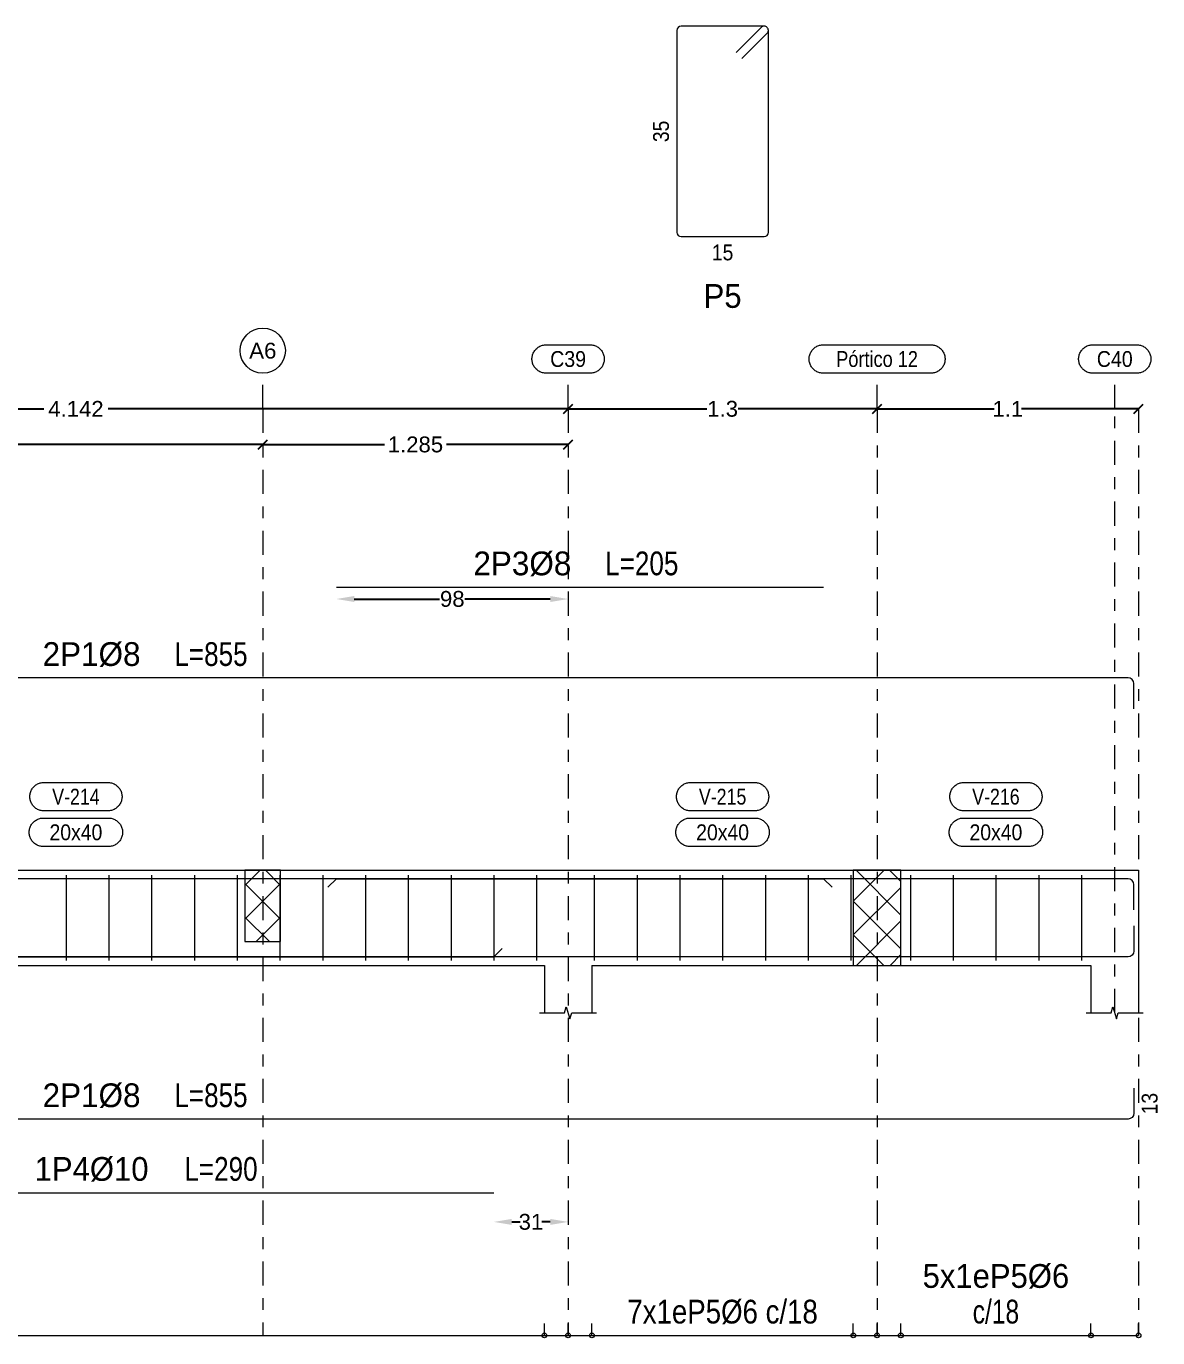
# Model space of a CAD drawing. Header units: millimetres. Extents: x 0 to 190, y -70 to 53.
# Drawn here: x 76.03 to 85.55, y -50.26 to -39.22 of the extents above; entities that cross this region are included whole.
import ezdxf
from ezdxf.enums import TextEntityAlignment as Align

# ---------------------------------------------------------------- set-up
doc = ezdxf.new("R2010")
doc.units = ezdxf.units.MM
doc.linetypes.add('CYPE_RAYAPUNTO', pattern=[0.4125, 0.2025, -0.105, 0, -0.105])
for name, color, linetype, lineweight in [('ALZ_ARM_LONG_ARM_TEXTOS', 3, 'Continuous', 9), ('ALZ_ARM_LONG_TXT_LONG', 3, 'Continuous', 9), ('ALZ_ARM_TRANS_TXT_EST', 3, 'Continuous', 9), ('ALZ_CONT_NUDOS', 122, 'Continuous', 9), ('ALZ_CONT_VIG_HORMIGON', 2, 'Continuous', 9), ('ALZ_COT_COT_ANCLAJES', 3, 'Continuous', 0), ('ALZ_COT_COT_ARM', 3, 'Continuous', 0), ('ALZ_COT_COT_EST', 3, 'Continuous', 0), ('ALZ_COT_COT_LIN_APOYOS', 2, 'CYPE_RAYAPUNTO', 0), ('ALZ_COT_LONGITUD_PROYECTADA', 122, 'Continuous', 0), ('ALZ_REF_COT_LIN_AUX_COTA', 2, 'CYPE_RAYAPUNTO', 9), ('ALZ_REF_REF_NOMBRE', 3, 'Continuous', 9), ('ALZ_REF_REF_REFERENCIA', 3, 'Continuous', 9), ('ALZ_REF_TEXTO_REF_NOMBRE', 3, 'Continuous', 9), ('ALZ_REF_TEXTO_REF_REFERENCIA', 3, 'Continuous', 9), ('ARM_LONGITUDINAL_Ø10', 103, 'Continuous', 9), ('ARM_LONGITUDINAL_Ø8', 32, 'Continuous', 9), ('ARM_TRANSVERSAL_Ø6', 151, 'Continuous', 9), ('SEC_COTAS_TEXTOS_DESPIECE_ESTRIBADO', 122, 'Continuous', 0), ('SEC_REF_TXT_POSICIONES_ARM_ESTRIBOS', 1, 'Continuous', 9)]:
    doc.layers.add(name, color=color, linetype=linetype, lineweight=lineweight)
doc.styles.add('CYPETXT_0.2_romans', font='arial.ttf', dxfattribs={"height": 0.133333})
doc.styles.add('CYPETXT_romans', font='arial.ttf', dxfattribs={"height": 0.2})
doc.dimstyles.new('cype_arrow', dxfattribs={"dimtxt": 0.18, "dimasz": 0.15, "dimexe": 0.05, "dimexo": 0.05, "dimgap": 0, "dimtad": 0, "dimdec": 4, "dimzin": 0, "dimdsep": 46, "dimtxsty": 'CYPETXT_0.2_romans', "dimcen": 0.09, "dimadec": 0, "dimazin": 0, "dimtfac": 1, "dimtdec": 4, "dimtofl": 0, "dimtmove": 2, "dimatfit": 3, "dimfxl": 1, "dimtolj": 1, "dimtzin": 0, "dimarcsym": 0})
doc.dimstyles.new('cype_oblique', dxfattribs={"dimtxt": 0.18, "dimasz": 0.18, "dimexe": 0.05, "dimexo": 0.05, "dimgap": 0, "dimtad": 0, "dimdec": 4, "dimzin": 0, "dimdsep": 46, "dimtxsty": 'CYPETXT_0.2_romans', "dimblk": 'OBLIQUE', "dimtsz": 0.04, "dimcen": 0.09, "dimadec": 0, "dimazin": 0, "dimtfac": 1, "dimtdec": 4, "dimtofl": 0, "dimtmove": 2, "dimatfit": 3, "dimfxl": 1, "dimtolj": 1, "dimtzin": 0, "dimarcsym": 0})

# ---------------------------------------------------------------- blocks, each defined once
blk = doc.blocks.new('*D285')
at = {"layer": 'ALZ_COT_LONGITUD_PROYECTADA', "color": 0, "lineweight": -2, "transparency": 16777216}
for p, q in [((72.264, -42.78), (72.344, -42.7)), ((77.979, -42.78), (78.059, -42.7)), ((72.304, -42.74), (74.889, -42.74)), ((78.019, -42.74), (75.434, -42.74))]:
    blk.add_line(p, q, dxfattribs=at)
at = {"layer": 'Defpoints', "color": 0, "transparency": 16777216}
for p in [(72.304, -42.74), (72.304, -42.74), (78.019, -42.74)]:
    blk.add_point(p, dxfattribs=at)
at = {"layer": 'ALZ_COT_LONGITUD_PROYECTADA', "color": 0, "transparency": 16777216, "insert": (75.161, -42.74), "char_height": 0.1333, "attachment_point": 5, "style": 'CYPETXT_0.2_romans'}
blk.add_mtext('\\A1;2.857', dxfattribs=at)
blk = doc.blocks.new('_OBLIQUE')
at = {"color": 0, "linetype": 'ByBlock', "lineweight": -2}
blk.add_line((-0.5, -0.5), (0.5, 0.5), dxfattribs=at)
blk = doc.blocks.new('*D286')
at = {"layer": 'ALZ_COT_LONGITUD_PROYECTADA', "color": 0, "lineweight": -2, "transparency": 16777216}
for p, q in [((77.979, -42.78), (78.059, -42.7)), ((80.548, -42.78), (80.628, -42.7)), ((78.019, -42.74), (79.042, -42.74)), ((80.588, -42.74), (79.564, -42.74))]:
    blk.add_line(p, q, dxfattribs=at)
at = {"layer": 'Defpoints', "color": 0, "transparency": 16777216}
for p in [(78.019, -42.74), (78.019, -42.74), (80.588, -42.74)]:
    blk.add_point(p, dxfattribs=at)
at = {"layer": 'ALZ_COT_LONGITUD_PROYECTADA', "color": 0, "transparency": 16777216, "insert": (79.303, -42.74), "char_height": 0.1333, "attachment_point": 5, "style": 'CYPETXT_0.2_romans'}
blk.add_mtext('\\A1;1.285', dxfattribs=at)
blk = doc.blocks.new('*D288')
at = {"layer": 'ALZ_COT_LONGITUD_PROYECTADA', "color": 0, "lineweight": -2, "transparency": 16777216}
for p, q in [((72.264, -42.48), (72.344, -42.4)), ((72.304, -42.44), (76.175, -42.44)), ((80.588, -42.44), (76.717, -42.44)), ((80.548, -42.48), (80.628, -42.4))]:
    blk.add_line(p, q, dxfattribs=at)
at = {"layer": 'Defpoints', "color": 0, "transparency": 16777216}
for p in [(72.304, -42.44), (72.304, -42.44), (80.588, -42.44)]:
    blk.add_point(p, dxfattribs=at)
at = {"layer": 'ALZ_COT_LONGITUD_PROYECTADA', "color": 0, "transparency": 16777216, "insert": (76.446, -42.44), "char_height": 0.1333, "attachment_point": 5, "style": 'CYPETXT_0.2_romans'}
blk.add_mtext('\\A1;4.142', dxfattribs=at)
blk = doc.blocks.new('*D289')
at = {"layer": 'ALZ_COT_LONGITUD_PROYECTADA', "color": 0, "lineweight": -2, "transparency": 16777216}
for p, q in [((80.548, -42.48), (80.628, -42.4)), ((80.588, -42.44), (81.755, -42.44)), ((83.188, -42.44), (82.02, -42.44)), ((83.148, -42.48), (83.228, -42.4))]:
    blk.add_line(p, q, dxfattribs=at)
at = {"layer": 'Defpoints', "color": 0, "transparency": 16777216}
for p in [(80.588, -42.44), (80.588, -42.44), (83.188, -42.44)]:
    blk.add_point(p, dxfattribs=at)
at = {"layer": 'ALZ_COT_LONGITUD_PROYECTADA', "color": 0, "transparency": 16777216, "insert": (81.888, -42.44), "char_height": 0.1333, "attachment_point": 5, "style": 'CYPETXT_0.2_romans'}
blk.add_mtext('\\A1;1.3', dxfattribs=at)
blk = doc.blocks.new('*D290')
at = {"layer": 'ALZ_COT_LONGITUD_PROYECTADA', "color": 0, "lineweight": -2, "transparency": 16777216}
for p, q in [((83.148, -42.48), (83.228, -42.4)), ((83.188, -42.44), (84.174, -42.44)), ((85.388, -42.44), (84.402, -42.44)), ((85.348, -42.48), (85.428, -42.4))]:
    blk.add_line(p, q, dxfattribs=at)
at = {"layer": 'Defpoints', "color": 0, "transparency": 16777216}
for p in [(83.188, -42.44), (83.188, -42.44), (85.388, -42.44)]:
    blk.add_point(p, dxfattribs=at)
at = {"layer": 'ALZ_COT_LONGITUD_PROYECTADA', "color": 0, "transparency": 16777216, "insert": (84.288, -42.44), "char_height": 0.1333, "attachment_point": 5, "style": 'CYPETXT_0.2_romans'}
blk.add_mtext('\\A1;1.1', dxfattribs=at)
blk = doc.blocks.new('*D292')
at = {"layer": 'ALZ_COT_COT_ARM', "color": 0, "lineweight": -2, "transparency": 16777216}
for p, q in [((78.788, -44.04), (79.506, -44.04)), ((80.438, -44.04), (79.719, -44.04))]:
    blk.add_line(p, q, dxfattribs=at)
at = {"layer": 'ALZ_COT_COT_ARM', "color": 0, "transparency": 16777216}
for points in [[(78.788, -44.015), (78.788, -44.065), (78.638, -44.04)], [(80.438, -44.015), (80.438, -44.065), (80.588, -44.04)]]:
    blk.add_solid(points, dxfattribs=at)
at = {"layer": 'Defpoints', "color": 0, "transparency": 16777216}
for p in [(78.638, -44.04), (80.588, -44.04), (80.588, -44.04)]:
    blk.add_point(p, dxfattribs=at)
at = {"layer": 'ALZ_COT_COT_ARM', "color": 0, "transparency": 16777216, "insert": (79.613, -44.04), "char_height": 0.1333, "attachment_point": 5, "style": 'CYPETXT_0.2_romans'}
blk.add_mtext('\\A1;98', dxfattribs=at)
blk = doc.blocks.new('*D293')
at = {"layer": 'ALZ_COT_COT_ARM', "color": 0, "lineweight": -2, "transparency": 16777216}
for p, q in [((80.113, -49.282), (80.185, -49.282)), ((80.438, -49.282), (80.366, -49.282))]:
    blk.add_line(p, q, dxfattribs=at)
at = {"layer": 'ALZ_COT_COT_ARM', "color": 0, "transparency": 16777216}
for points in [[(80.113, -49.257), (80.113, -49.307), (79.963, -49.282)], [(80.438, -49.257), (80.438, -49.307), (80.588, -49.282)]]:
    blk.add_solid(points, dxfattribs=at)
at = {"layer": 'Defpoints', "color": 0, "transparency": 16777216}
for p in [(79.963, -49.282), (80.588, -49.282), (80.588, -49.282)]:
    blk.add_point(p, dxfattribs=at)
at = {"layer": 'ALZ_COT_COT_ARM', "color": 0, "transparency": 16777216, "insert": (80.275, -49.282), "char_height": 0.1333, "attachment_point": 5, "style": 'CYPETXT_0.2_romans'}
blk.add_mtext('\\A1;31', dxfattribs=at)

msp = doc.modelspace()

# ---------------------------------------------------------------- linework, layer by layer
at = {"layer": 'ALZ_CONT_NUDOS', "lineweight": 0}
for p, q in [((77.86862, -46.4507), (77.99608, -46.32324)), ((78.16862, -46.4507), (78.04116, -46.32324)), ((82.98775, -46.58354), (83.24806, -46.32324)), ((83.38775, -46.7007), (83.01029, -46.32324)), ((83.38775, -46.41786), (83.29314, -46.32324)), ((77.86862, -46.73354), (78.16862, -46.43354)), ((78.16862, -46.73354), (77.86862, -46.43354)), ((82.98775, -46.86638), (83.38775, -46.46638)), ((83.38775, -46.98354), (82.98775, -46.58354)), ((78.07547, -46.92324), (77.86862, -46.71638)), ((77.96177, -46.92324), (78.16862, -46.71638)), ((83.01374, -47.12324), (83.38775, -46.74923)), ((83.24461, -47.12324), (82.98775, -46.86638)), ((83.29659, -47.12324), (83.38775, -47.03207))]:
    msp.add_line(p, q, dxfattribs=at)
at = {"layer": 'ALZ_CONT_NUDOS'}
for p, q in [((82.98775, -46.32324), (82.98775, -46.32324)), ((83.38775, -46.32324), (83.38775, -46.32324)), ((80.38775, -47.12324), (80.38775, -47.52324)), ((80.78775, -47.12324), (80.78775, -47.52324)), ((82.98775, -47.12324), (82.98775, -47.12324)), ((83.38775, -47.12324), (83.38775, -47.12324)), ((84.98775, -47.12324), (84.98775, -47.52324)), ((85.38775, -47.12324), (85.38775, -47.52324))]:
    msp.add_line(p, q, dxfattribs=at)
at = {"layer": 'ALZ_CONT_NUDOS', "lineweight": 0}
for points in [[(77.86862, -46.32324), (77.86862, -46.92324), (78.16862, -46.92324), (78.16862, -46.32324), (77.86862, -46.32324)], [(82.98775, -46.32324), (82.98775, -47.12324), (83.38775, -47.12324), (83.38775, -46.32324), (82.98775, -46.32324)]]:
    msp.add_lwpolyline(points, close=True, dxfattribs=at)
at = {"layer": 'ALZ_CONT_NUDOS'}
for points in [[(80.38775, -46.32324), (80.78775, -46.32324)], [(82.98775, -46.32324), (83.38775, -46.32324)], [(84.98775, -46.32324), (85.38775, -46.32324), (85.38775, -47.12324)], [(82.98775, -47.12324), (83.38775, -47.12324)], [(80.34775, -47.52324), (80.55775, -47.52324), (80.57275, -47.47324), (80.60275, -47.57324), (80.61775, -47.52324), (80.82775, -47.52324)], [(84.94775, -47.52324), (85.15775, -47.52324), (85.17275, -47.47324), (85.20275, -47.57324), (85.21775, -47.52324), (85.42775, -47.52324)]]:
    msp.add_lwpolyline(points, dxfattribs=at)
at = {"layer": 'ALZ_CONT_VIG_HORMIGON'}
for p, q in [((72.50408, -46.32324), (78.01862, -46.32324)), ((78.01862, -46.32324), (80.38775, -46.32324)), ((80.78775, -46.32324), (82.98775, -46.32324)), ((83.38775, -46.32324), (84.98775, -46.32324)), ((72.50408, -47.12324), (78.01862, -47.12324)), ((78.01862, -47.12324), (80.38775, -47.12324)), ((80.78775, -47.12324), (82.98775, -47.12324)), ((83.38775, -47.12324), (84.98775, -47.12324))]:
    msp.add_line(p, q, dxfattribs=at)
at = {"layer": 'ALZ_COT_COT_EST'}
for p, q in [((80.38775, -50.23694), (80.38775, -50.13694)), ((80.58775, -50.23694), (80.58775, -50.13694)), ((80.78775, -50.23694), (80.78775, -50.13694)), ((82.98775, -50.23694), (82.98775, -50.13694)), ((83.18775, -50.23694), (83.18775, -50.13694)), ((83.38775, -50.23694), (83.38775, -50.13694)), ((84.98775, -50.23694), (84.98775, -50.13694))]:
    msp.add_line(p, q, dxfattribs=at)
for points in [[(68.73761, -50.23694), (80.38775, -50.23694), (80.38775, -50.13694)], [(80.38775, -50.23694), (80.58775, -50.23694), (80.58775, -50.13694)], [(80.58775, -50.23694), (80.78775, -50.23694), (80.78775, -50.13694)], [(80.78775, -50.23694), (82.98775, -50.23694), (82.98775, -50.13694)], [(82.98775, -50.23694), (83.18775, -50.23694), (83.18775, -50.13694)], [(83.18775, -50.23694), (83.38775, -50.23694), (83.38775, -50.13694)], [(83.38775, -50.23694), (84.98775, -50.23694), (84.98775, -50.13694)], [(84.98775, -50.23694), (85.38775, -50.23694), (85.38775, -50.13694)]]:
    msp.add_lwpolyline(points, dxfattribs=at)
for centre in [(80.38775, -50.23694), (80.38775, -50.23694), (80.58775, -50.23694), (80.58775, -50.23694), (80.78775, -50.23694), (80.78775, -50.23694), (82.98775, -50.23694), (82.98775, -50.23694), (83.18775, -50.23694), (83.18775, -50.23694), (83.38775, -50.23694), (83.38775, -50.23694), (84.98775, -50.23694), (84.98775, -50.23694), (85.38775, -50.23694)]:
    msp.add_circle(centre, 0.02, dxfattribs=at)
at = {"layer": 'ALZ_COT_COT_LIN_APOYOS'}
for p, q in [((78.01862, -42.44028), (78.01862, -50.23694)), ((80.58775, -42.44028), (80.58775, -50.23694)), ((80.58775, -42.44028), (80.58775, -50.23694)), ((83.18775, -42.44028), (83.18775, -50.23694)), ((85.38775, -42.44028), (85.38775, -50.23694))]:
    msp.add_line(p, q, dxfattribs=at)
at = {"layer": 'ALZ_REF_COT_LIN_AUX_COTA'}
for p, q in [((78.01862, -42.44028), (78.01862, -42.14028)), ((80.58775, -42.44028), (80.58775, -42.14028)), ((83.18775, -42.44028), (83.18775, -42.14028)), ((85.18775, -42.44028), (85.18775, -42.14028)), ((85.18775, -47.52324), (85.18775, -42.44028))]:
    msp.add_line(p, q, dxfattribs=at)
at = {"layer": 'ALZ_REF_REF_NOMBRE'}
for points in [[(76.71392, -45.58324), (76.72193, -45.58351), (76.72991, -45.58431), (76.73782, -45.58564), (76.74562, -45.5875), (76.75328, -45.58988), (76.76076, -45.59276), (76.76804, -45.59614), (76.77507, -45.59999), (76.78183, -45.6043), (76.78829, -45.60906), (76.79441, -45.61424), (76.80017, -45.61981), (76.80555, -45.62576), (76.81052, -45.63206), (76.81506, -45.63867), (76.81915, -45.64557), (76.82277, -45.65273), (76.8259, -45.66011), (76.82853, -45.66768), (76.83065, -45.67542), (76.83224, -45.68328), (76.83331, -45.69123), (76.83385, -45.69923), (76.83385, -45.70725), (76.83331, -45.71525), (76.83224, -45.7232), (76.83065, -45.73106), (76.82853, -45.73879), (76.8259, -45.74637), (76.82277, -45.75375), (76.81915, -45.76091), (76.81506, -45.76781), (76.81052, -45.77442), (76.80555, -45.78071), (76.80017, -45.78666), (76.79441, -45.79224), (76.78829, -45.79741), (76.78183, -45.80217), (76.77507, -45.80649), (76.76804, -45.81034), (76.76076, -45.81372), (76.75328, -45.8166), (76.74562, -45.81897), (76.73782, -45.82083), (76.72991, -45.82217), (76.72193, -45.82297), (76.71392, -45.82324), (76.17792, -45.82324), (76.1699, -45.82297), (76.16192, -45.82217), (76.15401, -45.82083), (76.14621, -45.81897), (76.13855, -45.8166), (76.13107, -45.81372), (76.12379, -45.81034), (76.11676, -45.80649), (76.11, -45.80217), (76.10355, -45.79741), (76.09742, -45.79224), (76.09166, -45.78666), (76.08628, -45.78071), (76.08131, -45.77442), (76.07677, -45.76781), (76.07268, -45.76091), (76.06906, -45.75375), (76.06593, -45.74637), (76.0633, -45.73879), (76.06118, -45.73106), (76.05959, -45.7232), (76.05852, -45.71525), (76.05798, -45.70725), (76.05798, -45.69923), (76.05852, -45.69123), (76.05959, -45.68328), (76.06118, -45.67542), (76.0633, -45.66768), (76.06593, -45.66011), (76.06906, -45.65273), (76.07268, -45.64557), (76.07677, -45.63867), (76.08131, -45.63206), (76.08628, -45.62576), (76.09166, -45.61981), (76.09742, -45.61424), (76.10355, -45.60906), (76.11, -45.6043), (76.11676, -45.59999), (76.12379, -45.59614), (76.13107, -45.59276), (76.13855, -45.58988), (76.14621, -45.5875), (76.15401, -45.58564), (76.16192, -45.58431), (76.1699, -45.58351), (76.17792, -45.58324), (76.71392, -45.58324)], [(82.15575, -45.58324), (82.16377, -45.58351), (82.17175, -45.58431), (82.17966, -45.58564), (82.18746, -45.5875), (82.19512, -45.58988), (82.2026, -45.59276), (82.20987, -45.59614), (82.21691, -45.59999), (82.22367, -45.6043), (82.23012, -45.60906), (82.23625, -45.61424), (82.24201, -45.61981), (82.24739, -45.62576), (82.25236, -45.63206), (82.2569, -45.63867), (82.26099, -45.64557), (82.2646, -45.65273), (82.26774, -45.66011), (82.27037, -45.66768), (82.27248, -45.67542), (82.27408, -45.68328), (82.27515, -45.69123), (82.27569, -45.69923), (82.27569, -45.70725), (82.27515, -45.71525), (82.27408, -45.7232), (82.27248, -45.73106), (82.27037, -45.73879), (82.26774, -45.74637), (82.2646, -45.75375), (82.26099, -45.76091), (82.2569, -45.76781), (82.25236, -45.77442), (82.24739, -45.78071), (82.24201, -45.78666), (82.23625, -45.79224), (82.23012, -45.79741), (82.22367, -45.80217), (82.21691, -45.80649), (82.20987, -45.81034), (82.2026, -45.81372), (82.19512, -45.8166), (82.18746, -45.81897), (82.17966, -45.82083), (82.17175, -45.82217), (82.16377, -45.82297), (82.15575, -45.82324), (81.61975, -45.82324), (81.61174, -45.82297), (81.60376, -45.82217), (81.59585, -45.82083), (81.58805, -45.81897), (81.58039, -45.8166), (81.57291, -45.81372), (81.56563, -45.81034), (81.5586, -45.80649), (81.55184, -45.80217), (81.54538, -45.79741), (81.53926, -45.79224), (81.53349, -45.78666), (81.52812, -45.78071), (81.52315, -45.77442), (81.51861, -45.76781), (81.51452, -45.76091), (81.5109, -45.75375), (81.50777, -45.74637), (81.50514, -45.73879), (81.50302, -45.73106), (81.50143, -45.7232), (81.50036, -45.71525), (81.49982, -45.70725), (81.49982, -45.69923), (81.50036, -45.69123), (81.50143, -45.68328), (81.50302, -45.67542), (81.50514, -45.66768), (81.50777, -45.66011), (81.5109, -45.65273), (81.51452, -45.64557), (81.51861, -45.63867), (81.52315, -45.63206), (81.52812, -45.62576), (81.53349, -45.61981), (81.53926, -45.61424), (81.54538, -45.60906), (81.55184, -45.6043), (81.5586, -45.59999), (81.56563, -45.59614), (81.57291, -45.59276), (81.58039, -45.58988), (81.58805, -45.5875), (81.59585, -45.58564), (81.60376, -45.58431), (81.61174, -45.58351), (81.61975, -45.58324), (82.15575, -45.58324)], [(84.45575, -45.58324), (84.46377, -45.58351), (84.47175, -45.58431), (84.47966, -45.58564), (84.48746, -45.5875), (84.49512, -45.58988), (84.5026, -45.59276), (84.50987, -45.59614), (84.51691, -45.59999), (84.52367, -45.6043), (84.53012, -45.60906), (84.53625, -45.61424), (84.54201, -45.61981), (84.54739, -45.62576), (84.55236, -45.63206), (84.5569, -45.63867), (84.56099, -45.64557), (84.5646, -45.65273), (84.56774, -45.66011), (84.57037, -45.66768), (84.57248, -45.67542), (84.57408, -45.68328), (84.57515, -45.69123), (84.57569, -45.69923), (84.57569, -45.70725), (84.57515, -45.71525), (84.57408, -45.7232), (84.57248, -45.73106), (84.57037, -45.73879), (84.56774, -45.74637), (84.5646, -45.75375), (84.56099, -45.76091), (84.5569, -45.76781), (84.55236, -45.77442), (84.54739, -45.78071), (84.54201, -45.78666), (84.53625, -45.79224), (84.53012, -45.79741), (84.52367, -45.80217), (84.51691, -45.80649), (84.50987, -45.81034), (84.5026, -45.81372), (84.49512, -45.8166), (84.48746, -45.81897), (84.47966, -45.82083), (84.47175, -45.82217), (84.46377, -45.82297), (84.45575, -45.82324), (83.91975, -45.82324), (83.91174, -45.82297), (83.90376, -45.82217), (83.89585, -45.82083), (83.88805, -45.81897), (83.88039, -45.8166), (83.87291, -45.81372), (83.86563, -45.81034), (83.8586, -45.80649), (83.85184, -45.80217), (83.84538, -45.79741), (83.83926, -45.79224), (83.83349, -45.78666), (83.82812, -45.78071), (83.82315, -45.77442), (83.81861, -45.76781), (83.81452, -45.76091), (83.8109, -45.75375), (83.80777, -45.74637), (83.80514, -45.73879), (83.80302, -45.73106), (83.80143, -45.7232), (83.80036, -45.71525), (83.79982, -45.70725), (83.79982, -45.69923), (83.80036, -45.69123), (83.80143, -45.68328), (83.80302, -45.67542), (83.80514, -45.66768), (83.80777, -45.66011), (83.8109, -45.65273), (83.81452, -45.64557), (83.81861, -45.63867), (83.82315, -45.63206), (83.82812, -45.62576), (83.83349, -45.61981), (83.83926, -45.61424), (83.84538, -45.60906), (83.85184, -45.6043), (83.8586, -45.59999), (83.86563, -45.59614), (83.87291, -45.59276), (83.88039, -45.58988), (83.88805, -45.5875), (83.89585, -45.58564), (83.90376, -45.58431), (83.91174, -45.58351), (83.91975, -45.58324), (84.45575, -45.58324)], [(76.71892, -45.88324), (76.72693, -45.88351), (76.73491, -45.88431), (76.74282, -45.88564), (76.75062, -45.8875), (76.75828, -45.88988), (76.76576, -45.89276), (76.77304, -45.89614), (76.78007, -45.89999), (76.78683, -45.9043), (76.79329, -45.90906), (76.79941, -45.91424), (76.80517, -45.91981), (76.81055, -45.92576), (76.81552, -45.93206), (76.82006, -45.93867), (76.82415, -45.94557), (76.82777, -45.95273), (76.8309, -45.96011), (76.83353, -45.96768), (76.83565, -45.97542), (76.83724, -45.98328), (76.83831, -45.99123), (76.83885, -45.99923), (76.83885, -46.00725), (76.83831, -46.01525), (76.83724, -46.0232), (76.83565, -46.03106), (76.83353, -46.03879), (76.8309, -46.04637), (76.82777, -46.05375), (76.82415, -46.06091), (76.82006, -46.06781), (76.81552, -46.07442), (76.81055, -46.08071), (76.80517, -46.08666), (76.79941, -46.09224), (76.79329, -46.09741), (76.78683, -46.10217), (76.78007, -46.10649), (76.77304, -46.11034), (76.76576, -46.11372), (76.75828, -46.1166), (76.75062, -46.11897), (76.74282, -46.12083), (76.73491, -46.12217), (76.72693, -46.12297), (76.71892, -46.12324), (76.17292, -46.12324), (76.1649, -46.12297), (76.15692, -46.12217), (76.14901, -46.12083), (76.14121, -46.11897), (76.13355, -46.1166), (76.12607, -46.11372), (76.11879, -46.11034), (76.11176, -46.10649), (76.105, -46.10217), (76.09855, -46.09741), (76.09242, -46.09224), (76.08666, -46.08666), (76.08128, -46.08071), (76.07631, -46.07442), (76.07177, -46.06781), (76.06768, -46.06091), (76.06406, -46.05375), (76.06093, -46.04637), (76.0583, -46.03879), (76.05618, -46.03106), (76.05459, -46.0232), (76.05352, -46.01525), (76.05298, -46.00725), (76.05298, -45.99923), (76.05352, -45.99123), (76.05459, -45.98328), (76.05618, -45.97542), (76.0583, -45.96768), (76.06093, -45.96011), (76.06406, -45.95273), (76.06768, -45.94557), (76.07177, -45.93867), (76.07631, -45.93206), (76.08128, -45.92576), (76.08666, -45.91981), (76.09242, -45.91424), (76.09855, -45.90906), (76.105, -45.9043), (76.11176, -45.89999), (76.11879, -45.89614), (76.12607, -45.89276), (76.13355, -45.88988), (76.14121, -45.8875), (76.14901, -45.88564), (76.15692, -45.88431), (76.1649, -45.88351), (76.17292, -45.88324), (76.71892, -45.88324)], [(82.16075, -45.88324), (82.16877, -45.88351), (82.17675, -45.88431), (82.18466, -45.88564), (82.19246, -45.8875), (82.20012, -45.88988), (82.2076, -45.89276), (82.21487, -45.89614), (82.22191, -45.89999), (82.22867, -45.9043), (82.23512, -45.90906), (82.24125, -45.91424), (82.24701, -45.91981), (82.25239, -45.92576), (82.25736, -45.93206), (82.2619, -45.93867), (82.26599, -45.94557), (82.2696, -45.95273), (82.27274, -45.96011), (82.27537, -45.96768), (82.27748, -45.97542), (82.27908, -45.98328), (82.28015, -45.99123), (82.28069, -45.99923), (82.28069, -46.00725), (82.28015, -46.01525), (82.27908, -46.0232), (82.27748, -46.03106), (82.27537, -46.03879), (82.27274, -46.04637), (82.2696, -46.05375), (82.26599, -46.06091), (82.2619, -46.06781), (82.25736, -46.07442), (82.25239, -46.08071), (82.24701, -46.08666), (82.24125, -46.09224), (82.23512, -46.09741), (82.22867, -46.10217), (82.22191, -46.10649), (82.21487, -46.11034), (82.2076, -46.11372), (82.20012, -46.1166), (82.19246, -46.11897), (82.18466, -46.12083), (82.17675, -46.12217), (82.16877, -46.12297), (82.16075, -46.12324), (81.61475, -46.12324), (81.60674, -46.12297), (81.59876, -46.12217), (81.59085, -46.12083), (81.58305, -46.11897), (81.57539, -46.1166), (81.56791, -46.11372), (81.56063, -46.11034), (81.5536, -46.10649), (81.54684, -46.10217), (81.54038, -46.09741), (81.53426, -46.09224), (81.52849, -46.08666), (81.52312, -46.08071), (81.51815, -46.07442), (81.51361, -46.06781), (81.50952, -46.06091), (81.5059, -46.05375), (81.50277, -46.04637), (81.50014, -46.03879), (81.49802, -46.03106), (81.49643, -46.0232), (81.49536, -46.01525), (81.49482, -46.00725), (81.49482, -45.99923), (81.49536, -45.99123), (81.49643, -45.98328), (81.49802, -45.97542), (81.50014, -45.96768), (81.50277, -45.96011), (81.5059, -45.95273), (81.50952, -45.94557), (81.51361, -45.93867), (81.51815, -45.93206), (81.52312, -45.92576), (81.52849, -45.91981), (81.53426, -45.91424), (81.54038, -45.90906), (81.54684, -45.9043), (81.5536, -45.89999), (81.56063, -45.89614), (81.56791, -45.89276), (81.57539, -45.88988), (81.58305, -45.8875), (81.59085, -45.88564), (81.59876, -45.88431), (81.60674, -45.88351), (81.61475, -45.88324), (82.16075, -45.88324)], [(84.46075, -45.88324), (84.46877, -45.88351), (84.47675, -45.88431), (84.48466, -45.88564), (84.49246, -45.8875), (84.50012, -45.88988), (84.5076, -45.89276), (84.51487, -45.89614), (84.52191, -45.89999), (84.52867, -45.9043), (84.53512, -45.90906), (84.54125, -45.91424), (84.54701, -45.91981), (84.55239, -45.92576), (84.55736, -45.93206), (84.5619, -45.93867), (84.56599, -45.94557), (84.5696, -45.95273), (84.57274, -45.96011), (84.57537, -45.96768), (84.57748, -45.97542), (84.57908, -45.98328), (84.58015, -45.99123), (84.58069, -45.99923), (84.58069, -46.00725), (84.58015, -46.01525), (84.57908, -46.0232), (84.57748, -46.03106), (84.57537, -46.03879), (84.57274, -46.04637), (84.5696, -46.05375), (84.56599, -46.06091), (84.5619, -46.06781), (84.55736, -46.07442), (84.55239, -46.08071), (84.54701, -46.08666), (84.54125, -46.09224), (84.53512, -46.09741), (84.52867, -46.10217), (84.52191, -46.10649), (84.51487, -46.11034), (84.5076, -46.11372), (84.50012, -46.1166), (84.49246, -46.11897), (84.48466, -46.12083), (84.47675, -46.12217), (84.46877, -46.12297), (84.46075, -46.12324), (83.91475, -46.12324), (83.90674, -46.12297), (83.89876, -46.12217), (83.89085, -46.12083), (83.88305, -46.11897), (83.87539, -46.1166), (83.86791, -46.11372), (83.86063, -46.11034), (83.8536, -46.10649), (83.84684, -46.10217), (83.84038, -46.09741), (83.83426, -46.09224), (83.82849, -46.08666), (83.82312, -46.08071), (83.81815, -46.07442), (83.81361, -46.06781), (83.80952, -46.06091), (83.8059, -46.05375), (83.80277, -46.04637), (83.80014, -46.03879), (83.79802, -46.03106), (83.79643, -46.0232), (83.79536, -46.01525), (83.79482, -46.00725), (83.79482, -45.99923), (83.79536, -45.99123), (83.79643, -45.98328), (83.79802, -45.97542), (83.80014, -45.96768), (83.80277, -45.96011), (83.8059, -45.95273), (83.80952, -45.94557), (83.81361, -45.93867), (83.81815, -45.93206), (83.82312, -45.92576), (83.82849, -45.91981), (83.83426, -45.91424), (83.84038, -45.90906), (83.84684, -45.9043), (83.8536, -45.89999), (83.86063, -45.89614), (83.86791, -45.89276), (83.87539, -45.88988), (83.88305, -45.8875), (83.89085, -45.88564), (83.89876, -45.88431), (83.90674, -45.88351), (83.91475, -45.88324), (84.46075, -45.88324)]]:
    msp.add_lwpolyline(points, close=True, dxfattribs=at)
at = {"layer": 'ALZ_REF_REF_REFERENCIA'}
for points in [[(80.77175, -41.90028), (80.77977, -41.90055), (80.78775, -41.90135), (80.79566, -41.90268), (80.80346, -41.90454), (80.81112, -41.90692), (80.8186, -41.9098), (80.82587, -41.91318), (80.83291, -41.91703), (80.83967, -41.92134), (80.84612, -41.9261), (80.85225, -41.93128), (80.85801, -41.93685), (80.86339, -41.9428), (80.86836, -41.9491), (80.8729, -41.95571), (80.87699, -41.96261), (80.8806, -41.96977), (80.88374, -41.97715), (80.88637, -41.98472), (80.88848, -41.99246), (80.89008, -42.00032), (80.89115, -42.00827), (80.89169, -42.01627), (80.89169, -42.02429), (80.89115, -42.03229), (80.89008, -42.04024), (80.88848, -42.0481), (80.88637, -42.05583), (80.88374, -42.06341), (80.8806, -42.07079), (80.87699, -42.07795), (80.8729, -42.08485), (80.86836, -42.09146), (80.86339, -42.09775), (80.85801, -42.1037), (80.85225, -42.10928), (80.84612, -42.11445), (80.83967, -42.11921), (80.83291, -42.12353), (80.82587, -42.12738), (80.8186, -42.13076), (80.81112, -42.13364), (80.80346, -42.13601), (80.79566, -42.13787), (80.78775, -42.13921), (80.77977, -42.14001), (80.77175, -42.14028), (80.40375, -42.14028), (80.39574, -42.14001), (80.38776, -42.13921), (80.37985, -42.13787), (80.37205, -42.13601), (80.36439, -42.13364), (80.35691, -42.13076), (80.34963, -42.12738), (80.3426, -42.12353), (80.33584, -42.11921), (80.32938, -42.11445), (80.32326, -42.10928), (80.31749, -42.1037), (80.31212, -42.09775), (80.30715, -42.09146), (80.30261, -42.08485), (80.29852, -42.07795), (80.2949, -42.07079), (80.29177, -42.06341), (80.28914, -42.05583), (80.28702, -42.0481), (80.28543, -42.04024), (80.28436, -42.03229), (80.28382, -42.02429), (80.28382, -42.01627), (80.28436, -42.00827), (80.28543, -42.00032), (80.28702, -41.99246), (80.28914, -41.98472), (80.29177, -41.97715), (80.2949, -41.96977), (80.29852, -41.96261), (80.30261, -41.95571), (80.30715, -41.9491), (80.31212, -41.9428), (80.31749, -41.93685), (80.32326, -41.93128), (80.32938, -41.9261), (80.33584, -41.92134), (80.3426, -41.91703), (80.34963, -41.91318), (80.35691, -41.9098), (80.36439, -41.90692), (80.37205, -41.90454), (80.37985, -41.90268), (80.38776, -41.90135), (80.39574, -41.90055), (80.40375, -41.90028), (80.77175, -41.90028)], [(83.63975, -41.90028), (83.64777, -41.90055), (83.65575, -41.90135), (83.66366, -41.90268), (83.67146, -41.90454), (83.67912, -41.90692), (83.6866, -41.9098), (83.69387, -41.91318), (83.70091, -41.91703), (83.70767, -41.92134), (83.71412, -41.9261), (83.72025, -41.93128), (83.72601, -41.93685), (83.73139, -41.9428), (83.73636, -41.9491), (83.7409, -41.95571), (83.74499, -41.96261), (83.7486, -41.96977), (83.75174, -41.97715), (83.75437, -41.98472), (83.75648, -41.99246), (83.75808, -42.00032), (83.75915, -42.00827), (83.75969, -42.01627), (83.75969, -42.02429), (83.75915, -42.03229), (83.75808, -42.04024), (83.75648, -42.0481), (83.75437, -42.05583), (83.75174, -42.06341), (83.7486, -42.07079), (83.74499, -42.07795), (83.7409, -42.08485), (83.73636, -42.09146), (83.73139, -42.09775), (83.72601, -42.1037), (83.72025, -42.10928), (83.71412, -42.11445), (83.70767, -42.11921), (83.70091, -42.12353), (83.69387, -42.12738), (83.6866, -42.13076), (83.67912, -42.13364), (83.67146, -42.13601), (83.66366, -42.13787), (83.65575, -42.13921), (83.64777, -42.14001), (83.63975, -42.14028), (82.73575, -42.14028), (82.72774, -42.14001), (82.71976, -42.13921), (82.71185, -42.13787), (82.70405, -42.13601), (82.69639, -42.13364), (82.68891, -42.13076), (82.68163, -42.12738), (82.6746, -42.12353), (82.66784, -42.11921), (82.66138, -42.11445), (82.65526, -42.10928), (82.64949, -42.1037), (82.64412, -42.09775), (82.63915, -42.09146), (82.63461, -42.08485), (82.63052, -42.07795), (82.6269, -42.07079), (82.62377, -42.06341), (82.62114, -42.05583), (82.61902, -42.0481), (82.61743, -42.04024), (82.61636, -42.03229), (82.61582, -42.02429), (82.61582, -42.01627), (82.61636, -42.00827), (82.61743, -42.00032), (82.61902, -41.99246), (82.62114, -41.98472), (82.62377, -41.97715), (82.6269, -41.96977), (82.63052, -41.96261), (82.63461, -41.95571), (82.63915, -41.9491), (82.64412, -41.9428), (82.64949, -41.93685), (82.65526, -41.93128), (82.66138, -41.9261), (82.66784, -41.92134), (82.6746, -41.91703), (82.68163, -41.91318), (82.68891, -41.9098), (82.69639, -41.90692), (82.70405, -41.90454), (82.71185, -41.90268), (82.71976, -41.90135), (82.72774, -41.90055), (82.73575, -41.90028), (83.63975, -41.90028)], [(85.37175, -41.90028), (85.37977, -41.90055), (85.38775, -41.90135), (85.39566, -41.90268), (85.40346, -41.90454), (85.41112, -41.90692), (85.4186, -41.9098), (85.42587, -41.91318), (85.43291, -41.91703), (85.43967, -41.92134), (85.44612, -41.9261), (85.45225, -41.93128), (85.45801, -41.93685), (85.46339, -41.9428), (85.46836, -41.9491), (85.4729, -41.95571), (85.47699, -41.96261), (85.4806, -41.96977), (85.48374, -41.97715), (85.48637, -41.98472), (85.48848, -41.99246), (85.49008, -42.00032), (85.49115, -42.00827), (85.49169, -42.01627), (85.49169, -42.02429), (85.49115, -42.03229), (85.49008, -42.04024), (85.48848, -42.0481), (85.48637, -42.05583), (85.48374, -42.06341), (85.4806, -42.07079), (85.47699, -42.07795), (85.4729, -42.08485), (85.46836, -42.09146), (85.46339, -42.09775), (85.45801, -42.1037), (85.45225, -42.10928), (85.44612, -42.11445), (85.43967, -42.11921), (85.43291, -42.12353), (85.42587, -42.12738), (85.4186, -42.13076), (85.41112, -42.13364), (85.40346, -42.13601), (85.39566, -42.13787), (85.38775, -42.13921), (85.37977, -42.14001), (85.37175, -42.14028), (85.00375, -42.14028), (84.99574, -42.14001), (84.98776, -42.13921), (84.97985, -42.13787), (84.97205, -42.13601), (84.96439, -42.13364), (84.95691, -42.13076), (84.94963, -42.12738), (84.9426, -42.12353), (84.93584, -42.11921), (84.92938, -42.11445), (84.92326, -42.10928), (84.91749, -42.1037), (84.91212, -42.09775), (84.90715, -42.09146), (84.90261, -42.08485), (84.89852, -42.07795), (84.8949, -42.07079), (84.89177, -42.06341), (84.88914, -42.05583), (84.88702, -42.0481), (84.88543, -42.04024), (84.88436, -42.03229), (84.88382, -42.02429), (84.88382, -42.01627), (84.88436, -42.00827), (84.88543, -42.00032), (84.88702, -41.99246), (84.88914, -41.98472), (84.89177, -41.97715), (84.8949, -41.96977), (84.89852, -41.96261), (84.90261, -41.95571), (84.90715, -41.9491), (84.91212, -41.9428), (84.91749, -41.93685), (84.92326, -41.93128), (84.92938, -41.9261), (84.93584, -41.92134), (84.9426, -41.91703), (84.94963, -41.91318), (84.95691, -41.9098), (84.96439, -41.90692), (84.97205, -41.90454), (84.97985, -41.90268), (84.98776, -41.90135), (84.99574, -41.90055), (85.00375, -41.90028), (85.37175, -41.90028)]]:
    msp.add_lwpolyline(points, close=True, dxfattribs=at)
msp.add_circle((78.01862, -41.95005), 0.19023, dxfattribs=at)
at = {"layer": 'ARM_LONGITUDINAL_Ø10'}
msp.add_line((79.96273, -47.05124), (80.03344, -46.98053), dxfattribs=at)
for points in [[(74.16273, -47.05124), (79.96273, -47.05124)], [(74.16273, -49.03622), (79.96273, -49.03622)]]:
    msp.add_lwpolyline(points, dxfattribs=at)
at = {"layer": 'ARM_LONGITUDINAL_Ø8'}
for p, q in [((78.63773, -46.39524), (78.56701, -46.46595)), ((82.73773, -46.39524), (82.80844, -46.46595))]:
    msp.add_line(p, q, dxfattribs=at)
for points in [[(78.63773, -43.94028), (82.73773, -43.94028)], [(85.34775, -44.96324), (85.34775, -44.75124), (85.3441, -44.73287), (85.33369, -44.7173), (85.31812, -44.70689), (85.29975, -44.70324), (68.82561, -44.70324), (68.80725, -44.70689), (68.79167, -44.7173), (68.78127, -44.73287), (68.77761, -44.75124), (68.77761, -44.96324)], [(85.34775, -46.65524), (85.34775, -46.44324), (85.3441, -46.42487), (85.33369, -46.4093), (85.31812, -46.39889), (85.29975, -46.39524), (68.82561, -46.39524), (68.80725, -46.39889), (68.79167, -46.4093), (68.78127, -46.42487), (68.77761, -46.44324), (68.77761, -46.65524)], [(78.63773, -46.39524), (82.73773, -46.39524)], [(85.34775, -46.79124), (85.34775, -47.00324), (85.3441, -47.02161), (85.33369, -47.03718), (85.31812, -47.04758), (85.29975, -47.05124), (68.82561, -47.05124), (68.80725, -47.04758), (68.79167, -47.03718), (68.78127, -47.02161), (68.77761, -47.00324), (68.77761, -46.79124)], [(85.34775, -48.15622), (85.34775, -48.36822), (85.3441, -48.38659), (85.33369, -48.40217), (85.31812, -48.41257), (85.29975, -48.41622), (68.82561, -48.41622), (68.80725, -48.41257), (68.79167, -48.40217), (68.78127, -48.38659), (68.77761, -48.36822), (68.77761, -48.15622)]]:
    msp.add_lwpolyline(points, dxfattribs=at)
at = {"layer": 'ARM_TRANSVERSAL_Ø6'}
for p, q in [((76.36268, -46.36324), (76.36268, -47.08324)), ((76.72268, -46.36324), (76.72268, -47.08324)), ((77.08268, -46.36324), (77.08268, -47.08324)), ((77.44268, -46.36324), (77.44268, -47.08324)), ((77.80268, -46.36324), (77.80268, -47.08324)), ((78.16268, -46.36324), (78.16268, -47.08324)), ((78.52268, -46.36324), (78.52268, -47.08324)), ((78.88268, -46.36324), (78.88268, -47.08324)), ((79.24268, -46.36324), (79.24268, -47.08324)), ((79.60268, -46.36324), (79.60268, -47.08324)), ((79.96268, -46.36324), (79.96268, -47.08324)), ((80.32268, -46.36324), (80.32268, -47.08324)), ((80.80775, -46.36324), (80.80775, -47.08324)), ((81.16775, -46.36324), (81.16775, -47.08324)), ((81.52775, -46.36324), (81.52775, -47.08324)), ((81.88775, -46.36324), (81.88775, -47.08324)), ((82.24775, -46.36324), (82.24775, -47.08324)), ((82.60775, -46.36324), (82.60775, -47.08324)), ((82.96775, -46.36324), (82.96775, -47.08324)), ((83.46775, -46.36324), (83.46775, -47.08324)), ((83.82775, -46.36324), (83.82775, -47.08324)), ((84.18775, -46.36324), (84.18775, -47.08324)), ((84.54775, -46.36324), (84.54775, -47.08324)), ((84.90775, -46.36324), (84.90775, -47.08324))]:
    msp.add_line(p, q, dxfattribs=at)
msp.add_lwpolyline([(82.05037, -39.49171), (82.26607, -39.2754), (82.26894, -39.27072), (82.27104, -39.26564), (82.27232, -39.2603), (82.27275, -39.25483), (82.27208, -39.248), (82.27009, -39.24143), (82.26686, -39.23538), (82.2625, -39.23008), (82.2572, -39.22573), (82.25115, -39.22249), (82.24458, -39.2205), (82.23775, -39.21983), (81.53775, -39.21983), (81.52436, -39.22249), (81.513, -39.23008), (81.50542, -39.24143), (81.50275, -39.25483), (81.50275, -40.95483), (81.50542, -40.96822), (81.513, -40.97958), (81.52436, -40.98716), (81.53775, -40.98983), (82.23775, -40.98983), (82.25115, -40.98716), (82.2625, -40.97958), (82.27009, -40.96822), (82.27275, -40.95483), (82.27275, -39.25483), (82.27208, -39.248), (82.27009, -39.24143), (82.26686, -39.23538), (82.2625, -39.23008), (82.2572, -39.22573), (82.25115, -39.22249), (82.24458, -39.2205), (82.23775, -39.21983), (82.23093, -39.2205), (82.22436, -39.22249), (82.21831, -39.22573), (82.213, -39.23008), (82.00087, -39.44221)], dxfattribs=at)

# ---------------------------------------------------------------- texts
at = {"layer": 'ALZ_ARM_LONG_ARM_TEXTOS', "style": 'CYPETXT_romans'}
for s, width, p in [('2P3%%c8', 0.947337, (80.20273, -43.84028)), ('2P1%%c8', 0.947337, (76.57768, -44.60324)), ('2P1%%c8', 0.947337, (76.57768, -48.31622)), ('1P4%%c10', 0.935124, (76.57773, -48.93622))]:
    msp.add_text(s, height=0.2, dxfattribs=dict(at, width=width)).set_placement(p, align=Align.CENTER)
at = {"layer": 'ALZ_ARM_LONG_TXT_LONG', "style": 'CYPETXT_romans', "width": 0.785606}
for s, p in [(' L=205', (81.17723, -43.84028)), (' L=855', (77.55218, -44.60324)), (' L=855', (77.55218, -48.31622)), (' L=290', (77.63623, -48.93622))]:
    msp.add_text(s, height=0.2, dxfattribs=at).set_placement(p, align=Align.CENTER)
at = {"layer": 'ALZ_ARM_TRANS_TXT_EST', "style": 'CYPETXT_romans'}
for s, width, p in [('5x1eP5%%c6', 0.934297, (84.18775, -49.83694)), ('7x1eP5%%c6 c/18', 0.832264, (81.88775, -50.13694)), ('c/18', 0.739875, (84.18775, -50.13694))]:
    msp.add_text(s, height=0.2, dxfattribs=dict(at, width=width)).set_placement(p, align=Align.CENTER)
at = {"layer": 'ALZ_COT_COT_ANCLAJES', "style": 'CYPETXT_romans', "width": 0.872274}
msp.add_text('13', height=0.133333, rotation=90, dxfattribs=at).set_placement((85.41442, -48.28622), align=Align.TOP_CENTER)
at = {"layer": 'ALZ_REF_TEXTO_REF_NOMBRE', "style": 'CYPETXT_romans'}
for s, width, p in [('V-214', 0.803518, (76.44592, -45.70324)), ('V-215', 0.803518, (81.88775, -45.70324)), ('V-216', 0.803518, (84.18775, -45.70324)), ('20x40', 0.876123, (76.44592, -46.00324)), ('20x40', 0.876123, (81.88775, -46.00324)), ('20x40', 0.876123, (84.18775, -46.00324))]:
    msp.add_text(s, height=0.133333, dxfattribs=dict(at, width=width)).set_placement(p, align=Align.MIDDLE_CENTER)
at = {"layer": 'ALZ_REF_TEXTO_REF_REFERENCIA', "style": 'CYPETXT_romans'}
for s, width, p in [('A6', 1.007096, (78.01862, -41.95005)), ('C39', 0.8832, (80.58775, -42.02028)), ('Pórtico 12', 0.820327, (83.18775, -42.02028)), ('C40', 0.8832, (85.18775, -42.02028))]:
    msp.add_text(s, height=0.133333, dxfattribs=dict(at, width=width)).set_placement(p, align=Align.MIDDLE_CENTER)
at = {"layer": 'SEC_COTAS_TEXTOS_DESPIECE_ESTRIBADO', "style": 'CYPETXT_romans', "width": 0.872274}
msp.add_text('35', height=0.133333, rotation=90, dxfattribs=at).set_placement((81.43609, -40.10483), align=Align.CENTER)
msp.add_text('15', height=0.133333, dxfattribs=at).set_placement((81.88775, -41.05649), align=Align.TOP_CENTER)
at = {"layer": 'SEC_REF_TXT_POSICIONES_ARM_ESTRIBOS', "style": 'CYPETXT_romans', "width": 0.935124}
msp.add_text('P5', height=0.2, dxfattribs=at).set_placement((81.88775, -41.48983), align=Align.MIDDLE_CENTER)

# ---------------------------------------------------------------- dimensions: what is measured, and where the dimension line sits
at = {"layer": 'ALZ_COT_COT_ARM'}
for p1, p2, text, picture, middle in [((78.63773, -44.04028), (80.58775, -44.04028), '98', '*D292', (79.61274, -44.04028)), ((79.96273, -49.28222), (80.58775, -49.28222), '31', '*D293', (80.27524, -49.28222))]:
    dim = msp.add_aligned_dim(p1=p1, p2=p2, distance=0, text=text, dimstyle='cype_arrow', override={"dimexe": 0, "dimexo": 0}, dxfattribs=at)
    dim.commit()
    dim.dimension.update_dxf_attribs({"geometry": picture, "text_midpoint": middle})
at = {"layer": 'ALZ_COT_LONGITUD_PROYECTADA'}
for p1, p2, text, picture, middle in [((80.58775, -42.44028), (72.30408, -42.44028), '4.142', '*D288', (76.44592, -42.44028)), ((83.18775, -42.44028), (80.58775, -42.44028), '1.3', '*D289', (81.88775, -42.44028)), ((85.38775, -42.44028), (83.18775, -42.44028), '1.1', '*D290', (84.28775, -42.44028)), ((78.01862, -42.74028), (72.30408, -42.74028), '2.857', '*D285', (75.16135, -42.74028)), ((80.58775, -42.74028), (78.01862, -42.74028), '1.285', '*D286', (79.30319, -42.74028))]:
    dim = msp.add_aligned_dim(p1=p1, p2=p2, distance=0, text=text, dimstyle='cype_oblique', override={"dimexe": 0, "dimexo": 0}, dxfattribs=at)
    dim.commit()
    dim.dimension.update_dxf_attribs({"geometry": picture, "text_midpoint": middle})

doc.saveas('drawing.dxf')
